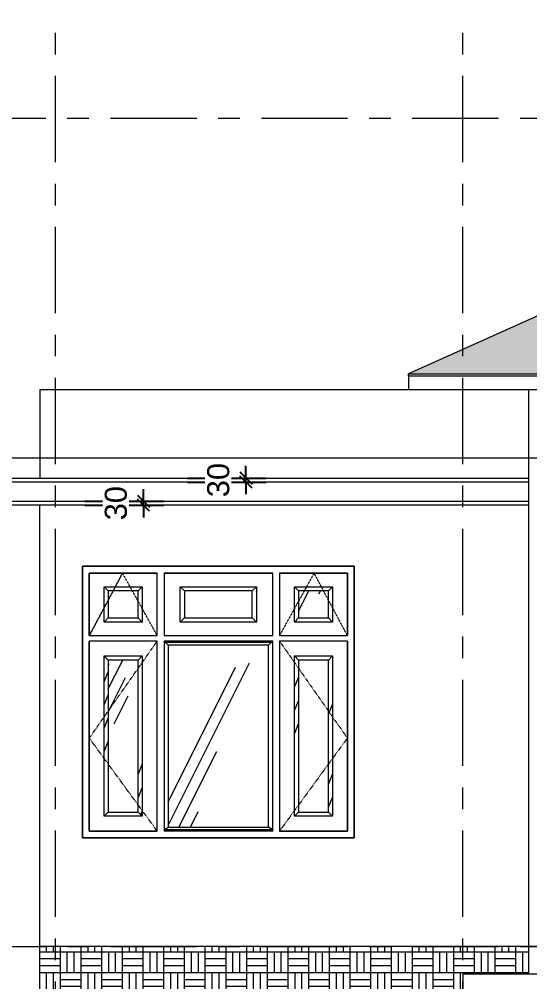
# Model space of a CAD drawing. Header units: millimetres. Extents: x 2164007 to 2324354, y -2513385 to -2308978.
# Drawn here: x 2215219 to 2218977, y -2425479 to -2418393 of the extents above; entities that cross this region are included whole.
import ezdxf

# ---------------------------------------------------------------- set-up
doc = ezdxf.new("R2010")
doc.units = ezdxf.units.MM
doc.linetypes.add('Dash 1_16_', pattern=[3.175, 1.5875, -1.5875])
doc.linetypes.add('Grid Line', pattern=[22.224999999999994, 12.7, -3.174999999999999, 3.174999999999999, -3.174999999999999])
for name, color, linetype, lineweight in [('A-ANNO-DIMS', 211, 'Continuous', 9), ('A-FLOR', 8, 'Continuous', 13), ('A-GLAZ', 8, 'Continuous', 13), ('A-ROOF', 8, 'Continuous', 13), ('A-ROOF-PATT', 8, 'Continuous', 13), ('A-WALL', 113, 'Continuous', 20), ('A-WALL-PATT', 8, 'Continuous', 50), ('S-GRID', 8, 'Continuous', 9)]:
    doc.layers.add(name, color=color, linetype=linetype, lineweight=lineweight)
doc.styles.add('Arial_1', font='arial.ttf', dxfattribs={"height": 162.2829341317365})
doc.dimstyles.new('Dim_dai_ca_vu', dxfattribs={"dimscale": 304.8, "dimtxt": 165, "dimasz": 0.29296875, "dimexe": 0.4921259842519685, "dimexo": 0.0625, "dimgap": 0.3937007874015748, "dimtad": 1, "dimdec": 0, "dimzin": 0, "dimdsep": 46, "dimtxsty": 'Arial_1', "dimblk1": 'OBLIQUE', "dimblk2": 'OBLIQUE', "dimsah": 1, "dimcen": 0.09, "dimdle": 0.4921259842519685, "dimadec": 0, "dimazin": 0, "dimtfac": 1, "dimtdec": 4, "dimtix": 1, "dimtmove": 0, "dimatfit": 3, "dimfxl": 0.9842519685039368, "dimfxlon": 1, "dimtvp": 1, "dimtfill": 1, "dimtolj": 1, "dimtzin": 0, "dimarcsym": 2})
pattern_1 = [(63.435, (228.6, 114.3), (-920.0997168973379, 2760.290932305043), [1143, -685.8, 1143, -685.8, -1454.051]), (63.435, (228.6, 114.3), (-920.0997168973379, 2760.290932305043), [-3657.6, 457.2, -996.8510000000001]), (63.435, (171.45, 171.45), (-920.0997168973379, 2760.290932305043), [914.4, -1143, 685.8, -685.8, -1682.651]), (63.435, (171.45, 171.45), (-920.0997168973379, 2760.290932305043), [-3429, 800.1, -882.551]), (63.435, (171.45, 342.9), (-920.0997168973379, 2760.290932305043), [685.8, -1371.6, 457.2, -685.8, -1911.251]), (63.435, (171.45, 342.9), (-920.0997168973379, 2760.290932305043), [-3200.4, 1028.7, -882.551]), (63.435, (342.9, 171.45), (-920.0997168973379, 2760.290932305043), [685.8, -1371.6, 571.5, -2482.751]), (63.435, (514.35, 342.9), (-920.0997168973379, 2760.290932305043), [342.9, -1714.5, 228.6, -2825.651]), (63.435, (228.6, 628.65), (-920.0997168973379, 2760.290932305043), [228.6, -1714.5, 228.6, -914.4, -2025.551]), (63.435, (228.6, 628.65), (-920.0997168973379, 2760.290932305043), [-3086.1, 571.5, -1454.051]), (63.435, (1257.3, 457.2), (-920.0997168973379, 2760.290932305043), [1143, -1714.5, 1371.6, -905.4110000000001]), (63.435, (1257.3, 285.75), (-920.0997168973379, 2760.290932305043), [1600.2, -1143, 1714.5, -676.811]), (63.435, (1371.6, 342.9), (-920.0997168973379, 2760.290932305043), [1828.8, -914.4, 1371.6, -996.8510000000001]), (63.435, (1543.05, 514.35), (-920.0997168973379, 2760.290932305043), [1143, -1600.2, 914.4, -1454.051]), (63.435, (1371.6, 857.25), (-920.0997168973379, 2760.290932305043), [571.5, -2286, 685.8, -1568.351]), (63.435, (1714.5, 685.8), (-920.0997168973379, 2760.290932305043), [457.2, -2286, 457.2, -1911.251])]
pattern_2 = [(67.411, (17517.538, 114.3), (-765.545300334225, 2760.297851282209), [1107.272, -664.363, 1107.272, -2072.964]), (67.411, (17517.538, 114.3), (-765.545300334225, 2760.297851282209), [-2878.908, -664.363, 442.909, -965.692]), (67.411, (17469.986, 171.45), (-765.545300334225, 2760.297851282209), [885.818, -1107.272, 664.363, -2294.419]), (67.411, (17469.986, 171.45), (-765.545300334225, 2760.297851282209), [-2657.454, -664.363, 775.091, -854.965]), (67.411, (17469.986, 342.9), (-765.545300334225, 2760.297851282209), [664.363, -1328.727, 442.909, -2515.873]), (67.411, (17469.986, 342.9), (-765.545300334225, 2760.297851282209), [-2435.999, -664.363, 996.545, -854.965]), (67.411, (17612.641, 171.45), (-765.545300334225, 2760.297851282209), [664.363, -1328.727, 553.636, -2405.146]), (67.411, (17755.296, 342.9), (-765.545300334225, 2760.297851282209), [332.182, -1660.909, 221.454, -2737.328]), (67.411, (17517.538, 628.65), (-765.545300334225, 2760.297851282209), [221.454, -1660.909, 221.454, -2848.055]), (67.411, (17517.538, 628.65), (-765.545300334225, 2760.297851282209), [-2103.818, -885.818, 553.636, -1408.601]), (67.411, (18373.468, 457.2), (-765.545300334225, 2760.297851282209), [1107.272, -1660.909, 1328.727, -877.11]), (67.411, (18373.468, 285.75), (-765.545300334225, 2760.297851282209), [1550.181, -1107.272, 1660.909, -655.6560000000001]), (67.411, (18468.572, 342.9), (-765.545300334225, 2760.297851282209), [1771.636, -885.818, 1328.727, -965.692]), (67.411, (18611.227, 514.35), (-765.545300334225, 2760.297851282209), [1107.272, -1550.181, 885.818, -1408.601]), (67.411, (18468.572, 857.25), (-765.545300334225, 2760.297851282209), [553.636, -2214.545, 664.363, -1519.328]), (67.411, (18753.882, 685.8), (-765.545300334225, 2760.297851282209), [442.909, -2214.545, 442.909, -1851.51])]
pattern_3 = [(58.997, (228.6, -17576.548), (-920.0859164882585, 2296.706267481752), [992.4019999999998, -595.4409999999999, 992.4019999999998, -1857.911]), (58.997, (228.6, -17576.548), (-920.0859164882585, 2296.706267481752), [-2580.244999999999, -595.4409999999999, 396.961, -865.5089999999998]), (58.997, (171.45, -17528.996), (-920.0859164882585, 2296.706267481752), [793.9219999999999, -992.4019999999998, 595.4409999999999, -2056.392]), (58.997, (171.45, -17528.996), (-920.0859164882585, 2296.706267481752), [-2381.764999999999, -595.4409999999999, 694.6809999999999, -766.2689999999998]), (58.997, (171.45, -17386.341), (-920.0859164882585, 2296.706267481752), [595.4409999999999, -1190.882, 396.961, -2254.872]), (58.997, (171.45, -17386.341), (-920.0859164882585, 2296.706267481752), [-2183.284, -595.4409999999999, 893.1619999999998, -766.2689999999998]), (58.997, (342.9, -17528.996), (-920.0859164882585, 2296.706267481752), [595.4409999999999, -1190.882, 496.2009999999999, -2155.632]), (58.997, (514.35, -17386.341), (-920.0859164882585, 2296.706267481752), [297.7209999999999, -1488.603, 198.48, -2453.352]), (58.997, (228.6, -17148.583), (-920.0859164882585, 2296.706267481752), [198.48, -1488.603, 198.48, -2552.592999999999]), (58.997, (228.6, -17148.583), (-920.0859164882585, 2296.706267481752), [-1885.564, -793.9219999999999, 496.2009999999999, -1262.47]), (58.997, (1257.3, -17291.238), (-920.0859164882585, 2296.706267481752), [992.4019999999998, -1488.603, 1190.882, -786.1169999999998]), (58.997, (1257.3, -17433.893), (-920.0859164882585, 2296.706267481752), [1389.363, -992.4019999999998, 1488.603, -587.6369999999998]), (58.997, (1371.6, -17386.341), (-920.0859164882585, 2296.706267481752), [1587.843, -793.9219999999999, 1190.882, -865.5089999999998]), (58.997, (1543.05, -17243.686), (-920.0859164882585, 2296.706267481752), [992.4019999999998, -1389.363, 793.9219999999999, -1262.47]), (58.997, (1371.6, -16958.376), (-920.0859164882585, 2296.706267481752), [496.2009999999999, -1984.804, 595.4409999999999, -1361.71]), (58.997, (1714.5, -17101.031), (-920.0859164882585, 2296.706267481752), [396.961, -1984.804, 396.961, -1659.431])]

# ---------------------------------------------------------------- blocks, each defined once
blk = doc.blocks.new('SO2000X2000X700 - S3-1099097-East')
at = {"layer": 'A-GLAZ', "lineweight": 9}
h = blk.add_hatch(dxfattribs=at)
h.set_pattern_fill('FP_45', color=256, style=0, pattern_type=2)
h.set_pattern_definition(pattern_3)
h.paths.add_polyline_path([(-3522.038833191762, 2620.000000000001), (-3519.038833191763, 2620.000000000001), (-3489.038833191763, 2650.000000000002), (-3769.038833191763, 2650.000000000002), (-3739.038833191762, 2620.000000000001), (-3736.038833191763, 2620.000000000001)], flags=0)
h = blk.add_hatch(dxfattribs=at)
h.set_pattern_fill('FP_44', color=256, style=0, pattern_type=2)
h.set_pattern_definition(pattern_2)
h.paths.add_polyline_path([(-3769.038833191763, 2390.000000000001), (-3739.038833191762, 2420.000000000001), (-3739.038833191762, 2620.000000000001), (-3769.038833191763, 2650.000000000002), (-3769.038833191763, 2395.454545454548)], flags=0)
h = blk.add_hatch(dxfattribs=at)
h.set_pattern_fill('FP_45', color=256, style=0, pattern_type=2)
h.set_pattern_definition(pattern_3)
h.paths.add_polyline_path([(-2685.038833191764, 2620.000000000001), (-2679.038833191762, 2620.000000000001), (-2649.03883319176, 2650.000000000002), (-3209.038833191762, 2650.000000000002), (-3179.038833191762, 2620.000000000001), (-2925.038833191771, 2620.000000000001)], flags=0)
h = blk.add_hatch(dxfattribs=at)
h.set_pattern_fill('FP_1', color=256, style=0, pattern_type=2)
h.set_pattern_definition(pattern_1)
h.paths.add_polyline_path([(-2339.038833191766, 2420.000000000001), (-2119.038833191766, 2420.000000000001), (-2119.038833191766, 2620.000000000001), (-2339.038833191766, 2620.000000000001)], flags=0)
h = blk.add_hatch(dxfattribs=at)
h.set_pattern_fill('FP_46', color=256, style=0, pattern_type=2)
h.set_pattern_definition([(58.997, (228.6, 19317.524), (-920.0859164882585, 2296.706267481752), [992.4019999999998, -595.4409999999999, 992.4019999999998, -1857.911]), (58.997, (228.6, 19317.524), (-920.0859164882585, 2296.706267481752), [-2580.244999999999, -595.4409999999999, 396.961, -865.5089999999998]), (58.997, (171.45, 19365.075), (-920.0859164882585, 2296.706267481752), [793.9219999999999, -992.4019999999998, 595.4409999999999, -2056.392]), (58.997, (171.45, 19365.075), (-920.0859164882585, 2296.706267481752), [-2381.764999999999, -595.4409999999999, 694.6809999999999, -766.2689999999998]), (58.997, (171.45, 19507.73), (-920.0859164882585, 2296.706267481752), [595.4409999999999, -1190.882, 396.961, -2254.872]), (58.997, (171.45, 19507.73), (-920.0859164882585, 2296.706267481752), [-2183.284, -595.4409999999999, 893.1619999999998, -766.2689999999998]), (58.997, (342.9, 19365.075), (-920.0859164882585, 2296.706267481752), [595.4409999999999, -1190.882, 496.2009999999999, -2155.632]), (58.997, (514.35, 19507.73), (-920.0859164882585, 2296.706267481752), [297.7209999999999, -1488.603, 198.48, -2453.352]), (58.997, (228.6, 19745.489), (-920.0859164882585, 2296.706267481752), [198.48, -1488.603, 198.48, -2552.592999999999]), (58.997, (228.6, 19745.489), (-920.0859164882585, 2296.706267481752), [-1885.564, -793.9219999999999, 496.2009999999999, -1262.47]), (58.997, (1257.3, 19602.834), (-920.0859164882585, 2296.706267481752), [992.4019999999998, -1488.603, 1190.882, -786.1169999999998]), (58.997, (1257.3, 19460.179), (-920.0859164882585, 2296.706267481752), [1389.363, -992.4019999999998, 1488.603, -587.6369999999998]), (58.997, (1371.6, 19507.73), (-920.0859164882585, 2296.706267481752), [1587.843, -793.9219999999999, 1190.882, -865.5089999999998]), (58.997, (1543.05, 19650.385), (-920.0859164882585, 2296.706267481752), [992.4019999999998, -1389.363, 793.9219999999999, -1262.47]), (58.997, (1371.6, 19935.695), (-920.0859164882585, 2296.706267481752), [496.2009999999999, -1984.804, 595.4409999999999, -1361.71]), (58.997, (1714.5, 19793.04), (-920.0859164882585, 2296.706267481752), [396.961, -1984.804, 396.961, -1659.431])])
h.paths.add_polyline_path([(-3135.186692245751, 2390.000000000001), (-2649.03883319176, 2390.000000000001), (-2679.038833191762, 2420.000000000001), (-3179.038833191762, 2420.000000000001), (-3209.038833191762, 2390.000000000001)], flags=0)
h = blk.add_hatch(dxfattribs=at)
h.set_pattern_fill('FP_1', color=256, style=0, pattern_type=2)
h.set_pattern_definition(pattern_1)
h.paths.add_polyline_path([(-3135.186692245751, 880.0000000000002), (-2559.038833191759, 880.0000000000002), (-2559.038833191759, 2220.000000000002), (-3299.038833191762, 2220.000000000002), (-3299.038833191762, 880.0000000000002)], flags=0)
h = blk.add_hatch(dxfattribs=at)
h.set_pattern_fill('FP_47', color=256, style=0, pattern_type=2)
h.set_pattern_definition([(67.411, (-19074.995, 114.3), (-765.545300334225, 2760.297851282209), [1107.272, -664.363, 1107.272, -2072.964]), (67.411, (-19074.995, 114.3), (-765.545300334225, 2760.297851282209), [-2878.908, -664.363, 442.909, -965.692]), (67.411, (-19122.546, 171.45), (-765.545300334225, 2760.297851282209), [885.818, -1107.272, 664.363, -2294.419]), (67.411, (-19122.546, 171.45), (-765.545300334225, 2760.297851282209), [-2657.454, -664.363, 775.091, -854.965]), (67.411, (-19122.546, 342.9), (-765.545300334225, 2760.297851282209), [664.363, -1328.727, 442.909, -2515.873]), (67.411, (-19122.546, 342.9), (-765.545300334225, 2760.297851282209), [-2435.999, -664.363, 996.545, -854.965]), (67.411, (-18979.891, 171.45), (-765.545300334225, 2760.297851282209), [664.363, -1328.727, 553.636, -2405.146]), (67.411, (-18837.236, 342.9), (-765.545300334225, 2760.297851282209), [332.182, -1660.909, 221.454, -2737.328]), (67.411, (-19074.995, 628.65), (-765.545300334225, 2760.297851282209), [221.454, -1660.909, 221.454, -2848.055]), (67.411, (-19074.995, 628.65), (-765.545300334225, 2760.297851282209), [-2103.818, -885.818, 553.636, -1408.601]), (67.411, (-18219.065, 457.2), (-765.545300334225, 2760.297851282209), [1107.272, -1660.909, 1328.727, -877.11]), (67.411, (-18219.065, 285.75), (-765.545300334225, 2760.297851282209), [1550.181, -1107.272, 1660.909, -655.6560000000001]), (67.411, (-18123.961, 342.9), (-765.545300334225, 2760.297851282209), [1771.636, -885.818, 1328.727, -965.692]), (67.411, (-17981.306, 514.35), (-765.545300334225, 2760.297851282209), [1107.272, -1550.181, 885.818, -1408.601]), (67.411, (-18123.961, 857.25), (-765.545300334225, 2760.297851282209), [553.636, -2214.545, 664.363, -1519.328]), (67.411, (-17838.651, 685.8), (-765.545300334225, 2760.297851282209), [442.909, -2214.545, 442.909, -1851.51])])
h.paths.add_polyline_path([(-2529.038833191758, 859.9999999999994), (-2529.038833191758, 2240.000000000002), (-2539.03883319176, 2240.000000000002), (-2559.038833191759, 2220.000000000002), (-2559.038833191759, 880.0000000000002), (-2557.238833193227, 878.8000000009795)], flags=0)
h = blk.add_hatch(dxfattribs=at)
h.set_pattern_fill('FP_44', color=256, style=0, pattern_type=2)
h.set_pattern_definition(pattern_2)
h.paths.add_polyline_path([(-3769.038833191763, 960.0000000000005), (-3739.038833191764, 989.9999999999991), (-3739.038833191764, 2110.000000000002), (-3769.038833191764, 2140.000000000002), (-3769.038833191763, 1240)], flags=0)
h = blk.add_hatch(dxfattribs=at)
h.set_pattern_fill('FP_42', color=256, style=0, pattern_type=2)
h.set_pattern_definition([(67.411, (-19370.379, 114.3), (-765.545300334225, 2760.297851282209), [1107.272, -664.363, 1107.272, -2072.964]), (67.411, (-19370.379, 114.3), (-765.545300334225, 2760.297851282209), [-2878.908, -664.363, 442.909, -965.692]), (67.411, (-19417.931, 171.45), (-765.545300334225, 2760.297851282209), [885.818, -1107.272, 664.363, -2294.419]), (67.411, (-19417.931, 171.45), (-765.545300334225, 2760.297851282209), [-2657.454, -664.363, 775.091, -854.965]), (67.411, (-19417.931, 342.9), (-765.545300334225, 2760.297851282209), [664.363, -1328.727, 442.909, -2515.873]), (67.411, (-19417.931, 342.9), (-765.545300334225, 2760.297851282209), [-2435.999, -664.363, 996.545, -854.965]), (67.411, (-19275.276, 171.45), (-765.545300334225, 2760.297851282209), [664.363, -1328.727, 553.636, -2405.146]), (67.411, (-19132.621, 342.9), (-765.545300334225, 2760.297851282209), [332.182, -1660.909, 221.454, -2737.328]), (67.411, (-19370.379, 628.65), (-765.545300334225, 2760.297851282209), [221.454, -1660.909, 221.454, -2848.055]), (67.411, (-19370.379, 628.65), (-765.545300334225, 2760.297851282209), [-2103.818, -885.818, 553.636, -1408.601]), (67.411, (-18514.449, 457.2), (-765.545300334225, 2760.297851282209), [1107.272, -1660.909, 1328.727, -877.11]), (67.411, (-18514.449, 285.75), (-765.545300334225, 2760.297851282209), [1550.181, -1107.272, 1660.909, -655.6560000000001]), (67.411, (-18419.346, 342.9), (-765.545300334225, 2760.297851282209), [1771.636, -885.818, 1328.727, -965.692]), (67.411, (-18276.691, 514.35), (-765.545300334225, 2760.297851282209), [1107.272, -1550.181, 885.818, -1408.601]), (67.411, (-18419.346, 857.25), (-765.545300334225, 2760.297851282209), [553.636, -2214.545, 664.363, -1519.328]), (67.411, (-18134.036, 685.8), (-765.545300334225, 2760.297851282209), [442.909, -2214.545, 442.909, -1851.51])])
h.paths.add_polyline_path([(-3489.038833191763, 960.0000000000005), (-3489.038833191763, 2140.000000000002), (-3519.038833191762, 2110.000000000002), (-3519.038833191762, 989.9999999999991)], flags=0)
h = blk.add_hatch(dxfattribs=at)
h.set_pattern_fill('FP_48', color=256, style=0, pattern_type=2)
h.set_pattern_definition([(67.411, (17948.307, 114.3), (-765.545300334225, 2760.297851282209), [1107.272, -664.363, 1107.272, -2072.964]), (67.411, (17948.307, 114.3), (-765.545300334225, 2760.297851282209), [-2878.908, -664.363, 442.909, -965.692]), (67.411, (17900.756, 171.45), (-765.545300334225, 2760.297851282209), [885.818, -1107.272, 664.363, -2294.419]), (67.411, (17900.756, 171.45), (-765.545300334225, 2760.297851282209), [-2657.454, -664.363, 775.091, -854.965]), (67.411, (17900.756, 342.9), (-765.545300334225, 2760.297851282209), [664.363, -1328.727, 442.909, -2515.873]), (67.411, (17900.756, 342.9), (-765.545300334225, 2760.297851282209), [-2435.999, -664.363, 996.545, -854.965]), (67.411, (18043.411, 171.45), (-765.545300334225, 2760.297851282209), [664.363, -1328.727, 553.636, -2405.146]), (67.411, (18186.066, 342.9), (-765.545300334225, 2760.297851282209), [332.182, -1660.909, 221.454, -2737.328]), (67.411, (17948.307, 628.65), (-765.545300334225, 2760.297851282209), [221.454, -1660.909, 221.454, -2848.055]), (67.411, (17948.307, 628.65), (-765.545300334225, 2760.297851282209), [-2103.818, -885.818, 553.636, -1408.601]), (67.411, (18804.237, 457.2), (-765.545300334225, 2760.297851282209), [1107.272, -1660.909, 1328.727, -877.11]), (67.411, (18804.237, 285.75), (-765.545300334225, 2760.297851282209), [1550.181, -1107.272, 1660.909, -655.6560000000001]), (67.411, (18899.341, 342.9), (-765.545300334225, 2760.297851282209), [1771.636, -885.818, 1328.727, -965.692]), (67.411, (19041.996, 514.35), (-765.545300334225, 2760.297851282209), [1107.272, -1550.181, 885.818, -1408.601]), (67.411, (18899.341, 857.25), (-765.545300334225, 2760.297851282209), [553.636, -2214.545, 664.363, -1519.328]), (67.411, (19184.651, 685.8), (-765.545300334225, 2760.297851282209), [442.909, -2214.545, 442.909, -1851.51])])
h.paths.add_polyline_path([(-2369.038833191759, 960.0000000000005), (-2339.038833191766, 989.9999999999991), (-2339.038833191766, 2110.000000000002), (-2369.038833191759, 2140.000000000002), (-2369.038833191759, 1240.000000000002)], flags=0)
h = blk.add_hatch(dxfattribs=at)
h.set_pattern_fill('FP_49', color=256, style=0, pattern_type=2)
h.set_pattern_definition([(67.411, (-18939.61, 114.3), (-765.545300334225, 2760.297851282209), [1107.272, -664.363, 1107.272, -2072.964]), (67.411, (-18939.61, 114.3), (-765.545300334225, 2760.297851282209), [-2878.908, -664.363, 442.909, -965.692]), (67.411, (-18987.162, 171.45), (-765.545300334225, 2760.297851282209), [885.818, -1107.272, 664.363, -2294.419]), (67.411, (-18987.162, 171.45), (-765.545300334225, 2760.297851282209), [-2657.454, -664.363, 775.091, -854.965]), (67.411, (-18987.162, 342.9), (-765.545300334225, 2760.297851282209), [664.363, -1328.727, 442.909, -2515.873]), (67.411, (-18987.162, 342.9), (-765.545300334225, 2760.297851282209), [-2435.999, -664.363, 996.545, -854.965]), (67.411, (-18844.507, 171.45), (-765.545300334225, 2760.297851282209), [664.363, -1328.727, 553.636, -2405.146]), (67.411, (-18701.852, 342.9), (-765.545300334225, 2760.297851282209), [332.182, -1660.909, 221.454, -2737.328]), (67.411, (-18939.61, 628.65), (-765.545300334225, 2760.297851282209), [221.454, -1660.909, 221.454, -2848.055]), (67.411, (-18939.61, 628.65), (-765.545300334225, 2760.297851282209), [-2103.818, -885.818, 553.636, -1408.601]), (67.411, (-18083.68, 457.2), (-765.545300334225, 2760.297851282209), [1107.272, -1660.909, 1328.727, -877.11]), (67.411, (-18083.68, 285.75), (-765.545300334225, 2760.297851282209), [1550.181, -1107.272, 1660.909, -655.6560000000001]), (67.411, (-17988.577, 342.9), (-765.545300334225, 2760.297851282209), [1771.636, -885.818, 1328.727, -965.692]), (67.411, (-17845.922, 514.35), (-765.545300334225, 2760.297851282209), [1107.272, -1550.181, 885.818, -1408.601]), (67.411, (-17988.577, 857.25), (-765.545300334225, 2760.297851282209), [553.636, -2214.545, 664.363, -1519.328]), (67.411, (-17703.267, 685.8), (-765.545300334225, 2760.297851282209), [442.909, -2214.545, 442.909, -1851.51])])
h.paths.add_polyline_path([(-2089.038833191761, 960.0000000000005), (-2089.038833191761, 2140.000000000002), (-2119.038833191763, 2110.000000000002), (-2119.038833191763, 989.9999999999991)], flags=0)
h = blk.add_hatch(dxfattribs=at)
h.set_pattern_fill('FP_1', color=256, style=0, pattern_type=2)
h.set_pattern_definition(pattern_1)
h.paths.add_polyline_path([(-3519.038833191762, 989.9999999999991), (-3519.038833191762, 2110.000000000002), (-3739.038833191764, 2110.000000000002), (-3739.038833191764, 989.9999999999991)], flags=0)
h = blk.add_hatch(dxfattribs=at)
h.set_pattern_fill('FP_1', color=256, style=0, pattern_type=2)
h.set_pattern_definition(pattern_1)
h.paths.add_polyline_path([(-2339.038833191766, 989.9999999999991), (-2119.038833191763, 989.9999999999991), (-2119.038833191763, 2110.000000000002), (-2339.038833191766, 2110.000000000002), (-2339.038833191766, 1283.987759972752)], flags=0)
h = blk.add_hatch(dxfattribs=at)
h.set_pattern_fill('FP_43', color=256, style=0, pattern_type=2)
h.set_pattern_definition([(58.997, (228.6, 18877.524), (-920.0859164882585, 2296.706267481752), [992.4019999999998, -595.4409999999999, 992.4019999999998, -1857.911]), (58.997, (228.6, 18877.524), (-920.0859164882585, 2296.706267481752), [-2580.244999999999, -595.4409999999999, 396.961, -865.5089999999998]), (58.997, (171.45, 18925.075), (-920.0859164882585, 2296.706267481752), [793.9219999999999, -992.4019999999998, 595.4409999999999, -2056.392]), (58.997, (171.45, 18925.075), (-920.0859164882585, 2296.706267481752), [-2381.764999999999, -595.4409999999999, 694.6809999999999, -766.2689999999998]), (58.997, (171.45, 19067.73), (-920.0859164882585, 2296.706267481752), [595.4409999999999, -1190.882, 396.961, -2254.872]), (58.997, (171.45, 19067.73), (-920.0859164882585, 2296.706267481752), [-2183.284, -595.4409999999999, 893.1619999999998, -766.2689999999998]), (58.997, (342.9, 18925.075), (-920.0859164882585, 2296.706267481752), [595.4409999999999, -1190.882, 496.2009999999999, -2155.632]), (58.997, (514.35, 19067.73), (-920.0859164882585, 2296.706267481752), [297.7209999999999, -1488.603, 198.48, -2453.352]), (58.997, (228.6, 19305.489), (-920.0859164882585, 2296.706267481752), [198.48, -1488.603, 198.48, -2552.592999999999]), (58.997, (228.6, 19305.489), (-920.0859164882585, 2296.706267481752), [-1885.564, -793.9219999999999, 496.2009999999999, -1262.47]), (58.997, (1257.3, 19162.834), (-920.0859164882585, 2296.706267481752), [992.4019999999998, -1488.603, 1190.882, -786.1169999999998]), (58.997, (1257.3, 19020.179), (-920.0859164882585, 2296.706267481752), [1389.363, -992.4019999999998, 1488.603, -587.6369999999998]), (58.997, (1371.6, 19067.73), (-920.0859164882585, 2296.706267481752), [1587.843, -793.9219999999999, 1190.882, -865.5089999999998]), (58.997, (1543.05, 19210.385), (-920.0859164882585, 2296.706267481752), [992.4019999999998, -1389.363, 793.9219999999999, -1262.47]), (58.997, (1371.6, 19495.695), (-920.0859164882585, 2296.706267481752), [496.2009999999999, -1984.804, 595.4409999999999, -1361.71]), (58.997, (1714.5, 19353.04), (-920.0859164882585, 2296.706267481752), [396.961, -1984.804, 396.961, -1659.431])])
h.paths.add_polyline_path([(-3489.038833191763, 960.0000000000005), (-3519.038833191762, 989.9999999999991), (-3739.038833191764, 989.9999999999991), (-3769.038833191763, 960.0000000000005)], flags=0)
at = {"layer": 'A-GLAZ'}
for p, q in [((-3929.03883319176, 2800), (-3929.03883319176, 800)), ((-1929.03883319176, 2800), (-3929.03883319176, 2800)), ((-1929.03883319176, 800), (-1929.03883319176, 2800)), ((-3379.038833191759, 2750), (-3879.03883319176, 2750)), ((-3879.03883319176, 2750), (-3879.03883319176, 2290.000000000001)), ((-3879.03883319176, 2290.000000000001), (-3879.03883319176, 2750)), ((-3879.03883319176, 2750), (-3379.03883319176, 2750)), ((-3379.038833191759, 2290.000000000001), (-3379.038833191759, 2750)), ((-3379.03883319176, 2290), (-3379.03883319176, 2750)), ((-3329.03883319176, 2750), (-3329.03883319176, 2290)), ((-3329.03883319176, 2750), (-2529.038833191757, 2750)), ((-3329.03883319176, 2750), (-3329.03883319176, 2290.000000000001)), ((-2529.038833191754, 2750), (-3329.03883319176, 2750)), ((-2529.038833191757, 2290), (-2529.038833191757, 2750)), ((-2529.038833191754, 2290.000000000001), (-2529.038833191754, 2750)), ((-2479.038833191771, 2750), (-2479.038833191768, 2289.999999999997)), ((-1979.03883319177, 2750.000000000003), (-2479.038833191771, 2750)), ((-2479.038833191758, 2750), (-2479.038833191758, 2290)), ((-2479.038833191757, 2750), (-1979.03883319176, 2750)), ((-1979.038833191767, 2290), (-1979.03883319177, 2750.000000000003)), ((-1979.03883319176, 2750), (-1979.03883319176, 2290.000000000001)), ((-3769.03883319176, 2650), (-3739.03883319176, 2620)), ((-3769.03883319176, 2390), (-3769.03883319176, 2650)), ((-3769.03883319176, 2650), (-3489.03883319176, 2650)), ((-3519.038833191761, 2620), (-3489.03883319176, 2650)), ((-3489.03883319176, 2650), (-3489.03883319176, 2390)), ((-3209.038833191759, 2650), (-3179.03883319176, 2620)), ((-3209.038833191759, 2390), (-3209.038833191759, 2650)), ((-3209.038833191759, 2650), (-2649.038833191757, 2650)), ((-2679.038833191758, 2620), (-2649.038833191757, 2650)), ((-2649.038833191757, 2650), (-2649.038833191757, 2390)), ((-2369.038833191769, 2649.999999999999), (-2089.03883319177, 2650.000000000001)), ((-2369.038833191768, 2389.999999999998), (-2369.038833191769, 2649.999999999999)), ((-2369.038833191757, 2650), (-2339.038833191763, 2620)), ((-2119.038833191765, 2620), (-2089.038833191759, 2650)), ((-2089.03883319177, 2650.000000000001), (-2089.038833191768, 2390)), ((-3519.038833191761, 2620), (-3739.03883319176, 2620)), ((-3739.03883319176, 2620), (-3739.03883319176, 2420)), ((-3519.038833191761, 2420), (-3519.038833191761, 2620)), ((-2679.038833191758, 2620), (-3179.03883319176, 2620)), ((-3179.03883319176, 2620), (-3179.03883319176, 2420)), ((-2679.038833191758, 2420), (-2679.038833191758, 2620)), ((-2119.038833191765, 2620), (-2339.038833191763, 2620)), ((-2339.038833191763, 2620), (-2339.038833191763, 2420)), ((-2119.038833191765, 2420), (-2119.038833191765, 2620)), ((-3769.03883319176, 2390), (-3739.03883319176, 2420)), ((-3739.03883319176, 2420), (-3519.038833191761, 2420)), ((-3489.03883319176, 2390), (-3519.038833191761, 2420)), ((-3209.038833191759, 2390), (-3179.03883319176, 2420)), ((-3179.03883319176, 2420), (-2679.038833191758, 2420)), ((-2649.038833191757, 2390), (-2679.038833191758, 2420)), ((-2369.038833191757, 2390), (-2339.038833191763, 2420)), ((-2339.038833191763, 2420), (-2119.038833191765, 2420)), ((-2089.038833191759, 2390), (-2119.038833191765, 2420)), ((-3489.03883319176, 2390), (-3769.03883319176, 2390)), ((-2649.038833191757, 2390), (-3209.038833191759, 2390)), ((-2089.038833191768, 2390), (-2369.038833191768, 2389.999999999998)), ((-3879.03883319176, 2290.000000000001), (-3379.038833191759, 2290.000000000001)), ((-3879.03883319176, 2290), (-3379.03883319176, 2290)), ((-3329.03883319176, 2290), (-2529.038833191757, 2290)), ((-3329.03883319176, 2290.000000000001), (-2529.038833191754, 2290.000000000001)), ((-2479.038833191768, 2289.999999999997), (-1979.038833191767, 2290)), ((-2479.038833191757, 2290), (-1979.03883319176, 2290)), ((-3379.038833191759, 2250.000000000001), (-3879.03883319176, 2250.000000000001)), ((-3879.03883319176, 2250.000000000001), (-3879.03883319176, 850)), ((-3379.03883319176, 2250.000000000001), (-3879.03883319176, 2250.000000000001)), ((-3879.03883319176, 850), (-3879.03883319176, 2250.000000000001)), ((-3379.038833191759, 850), (-3379.038833191759, 2250.000000000001)), ((-3379.03883319176, 850), (-3379.03883319176, 2250.000000000001)), ((-3329.03883319176, 2250.000000000001), (-3329.03883319176, 850)), ((-2529.038833191757, 2250.000000000001), (-3329.03883319176, 2250.000000000001)), ((-2529.038833191757, 2240.000000000001), (-3329.03883319176, 2240.000000000001)), ((-3319.162289981882, 2240.123456790124), (-3299.038833191759, 2220.000000000001)), ((-2559.038833191757, 2220.000000000001), (-3299.038833191759, 2220.000000000001)), ((-3299.038833191759, 2220.000000000001), (-3299.038833191759, 880)), ((-2559.038833191757, 2220.000000000001), (-2539.038833191756, 2240.000000000001)), ((-2559.038833191757, 880), (-2559.038833191757, 2220.000000000001)), ((-2529.038833191757, 850), (-2529.038833191757, 2250.000000000001)), ((-2479.038833191758, 2250.000000000001), (-2479.038833191758, 850)), ((-1979.038833191761, 2250.000000000001), (-2479.038833191758, 2250.000000000001)), ((-2479.038833191758, 2250.000000000001), (-2479.038833191758, 850)), ((-1979.03883319176, 2250.000000000001), (-2479.038833191757, 2250.000000000001)), ((-1979.038833191761, 850), (-1979.038833191761, 2250.000000000001)), ((-1979.03883319176, 2250.000000000001), (-1979.03883319176, 850)), ((-3769.03883319176, 2140.000000000001), (-3739.038833191761, 2110.000000000001)), ((-3769.03883319176, 959.9999999999994), (-3769.03883319176, 2140.000000000001)), ((-3769.03883319176, 2140.000000000001), (-3489.03883319176, 2140.000000000001)), ((-3519.038833191759, 2110.000000000001), (-3489.03883319176, 2140.000000000001)), ((-3489.03883319176, 2140.000000000001), (-3489.03883319176, 959.9999999999994)), ((-2369.038833191757, 2140.000000000001), (-2339.038833191763, 2110.000000000001)), ((-2369.038833191758, 959.9999999999994), (-2369.038833191758, 2140.000000000001)), ((-2369.038833191758, 2140.000000000001), (-2089.03883319176, 2140.000000000001)), ((-2119.038833191762, 2110.000000000001), (-2089.03883319176, 2140.000000000001)), ((-2089.03883319176, 2140.000000000001), (-2089.03883319176, 959.9999999999994)), ((-3519.038833191759, 2110.000000000001), (-3739.038833191761, 2110.000000000001)), ((-3739.038833191761, 2110.000000000001), (-3739.038833191761, 989.9999999999993)), ((-3519.038833191759, 989.9999999999993), (-3519.038833191759, 2110.000000000001)), ((-2119.038833191762, 2110.000000000001), (-2339.038833191763, 2110.000000000001)), ((-2339.038833191763, 2110.000000000001), (-2339.038833191763, 989.9999999999993)), ((-2119.038833191762, 989.9999999999993), (-2119.038833191762, 2110.000000000001)), ((-3739.038833191761, 989.9999999999993), (-3769.03883319176, 959.9999999999994)), ((-3489.03883319176, 959.9999999999994), (-3769.03883319176, 959.9999999999994)), ((-3739.038833191761, 989.9999999999993), (-3519.038833191759, 989.9999999999993)), ((-3519.038833191759, 989.9999999999993), (-3489.03883319176, 959.9999999999994)), ((-2369.038833191757, 959.9999999999994), (-2339.038833191763, 989.9999999999993)), ((-2089.03883319176, 959.9999999999994), (-2369.038833191758, 959.9999999999994)), ((-2339.038833191763, 989.9999999999993), (-2119.038833191762, 989.9999999999993)), ((-2089.03883319176, 959.9999999999994), (-2119.038833191762, 989.9999999999993)), ((-3329.038833191759, 860), (-3299.038833191759, 880)), ((-2529.038833191757, 859.9999999999997), (-3329.03883319176, 859.9999999999997)), ((-3299.038833191759, 880), (-2559.038833191757, 880)), ((-2529.038833191756, 860.0000000000001), (-2559.038833191757, 880)), ((-3929.03883319176, 800), (-1929.03883319176, 800)), ((-3879.03883319176, 850), (-3379.038833191759, 850)), ((-3379.03883319176, 850), (-3879.03883319176, 850)), ((-2529.038833191757, 850), (-3329.03883319176, 850)), ((-2479.038833191758, 850), (-1979.038833191761, 850)), ((-1979.03883319176, 850), (-2479.038833191757, 850))]:
    blk.add_line(p, q, dxfattribs=at)
at = {"layer": 'A-GLAZ', "linetype": 'Dash 1_16_', "lineweight": 9}
for p, q in [((-3879.03883319176, 2290.000000000002), (-3634.03883319176, 2750.000000000002)), ((-3634.03883319176, 2750.000000000002), (-3879.03883319176, 2290.000000000002)), ((-3379.038833191759, 2290.000000000001), (-3634.03883319176, 2750.000000000002)), ((-2224.038833191762, 2750.000000000001), (-2479.038833191758, 2290.000000000001)), ((-1979.03883319176, 2290.000000000001), (-2224.038833191762, 2750.000000000001)), ((-2479.038833191757, 2290.000000000001), (-1979.03883319176, 2290.000000000001)), ((-3879.03883319176, 1535.000000000001), (-3379.038833191759, 2250.000000000001)), ((-2479.038833191757, 2250.000000000001), (-1979.03883319176, 1535.000000000001)), ((-3379.038833191758, 849.9999999999999), (-3879.03883319176, 1535.000000000001)), ((-1979.03883319176, 1535.000000000001), (-2479.038833191758, 849.9999999999997))]:
    blk.add_line(p, q, dxfattribs=at)
blk = doc.blocks.new('Floors 6 - Floors 3-1090177-East')
at = {"layer": 'A-FLOR'}
for p, q in [((-4859.038833191154, 3450.00000000005), (-644.038833191715, 3450.000000000027)), ((-644.0388331917155, 3420), (-4859.038833191153, 3420)), ((-4859.038833191151, 3279.99999999962), (-644.0388331917155, 3279.999999999792)), ((-644.0388331917144, 3250.000000000001), (-4859.038833191149, 3250.000000000001))]:
    blk.add_line(p, q, dxfattribs=at)
blk = doc.blocks.new('_Oblique')
at = {"color": 0, "linetype": 'ByBlock', "lineweight": -2}
blk.add_line((-0.5, -0.5), (0.5, 0.5), dxfattribs=at)
blk = doc.blocks.new('*D266')
at = {"layer": 'A-ANNO-DIMS', "color": 0, "lineweight": -2}
for p, q in [((2216133.592028811, -2421940.661434174), (2216133.592028811, -2421851.364559174)), ((2215702.64202881, -2421940.661434174), (2216283.592028811, -2421940.661434174)), ((2216133.592028811, -2421970.661434174), (2216133.592028811, -2421940.661434174)), ((2215702.64202881, -2421970.661434174), (2216283.592028811, -2421970.661434174)), ((2216133.592028811, -2421970.661434174), (2216133.592028811, -2422059.958309174))]:
    blk.add_line(p, q, dxfattribs=at)
at = {"layer": 'Defpoints', "color": 0}
for p in [(2215683.592028811, -2421940.661434174), (2216133.592028811, -2421940.661434174), (2215683.592028811, -2421970.661434174)]:
    blk.add_point(p, dxfattribs=at)
at = {"layer": 'A-ANNO-DIMS', "color": 0, "lineweight": -2, "xscale": 89.296875, "yscale": 89.296875, "zscale": 89.296875}
for p, rotation in [((2216133.592028811, -2421940.661434174), 270), ((2216133.592028811, -2421970.661434174), 90)]:
    blk.add_blockref('_Oblique', p, dxfattribs=dict(at, rotation=rotation))
at = {"layer": 'A-ANNO-DIMS', "color": 0, "insert": (2215930.679397389, -2421955.661434174), "char_height": 162.2829341317365, "attachment_point": 5, "rotation": 90, "style": 'Arial_1', "bg_fill": 3, "box_fill_scale": 1.1, "bg_fill_color": 256, "bg_fill_true_color": 13158600, "bg_fill_transparency": 12551920}
blk.add_mtext('\\A1;30', dxfattribs=at)
blk = doc.blocks.new('*D267')
at = {"layer": 'A-ANNO-DIMS', "color": 0, "lineweight": -2}
for p, q in [((2216887.668883924, -2421770.661434174), (2216887.668883924, -2421681.364559174)), ((2216456.718883924, -2421770.661434174), (2217037.668883924, -2421770.661434174)), ((2216456.718883924, -2421800.661434174), (2217037.668883924, -2421800.661434174)), ((2216887.668883924, -2421800.661434174), (2216887.668883924, -2421770.661434174)), ((2216887.668883924, -2421800.661434174), (2216887.668883924, -2421889.958309174))]:
    blk.add_line(p, q, dxfattribs=at)
at = {"layer": 'Defpoints', "color": 0}
for p in [(2216437.668883924, -2421770.661434174), (2216437.668883924, -2421800.661434174), (2216887.668883924, -2421770.661434174)]:
    blk.add_point(p, dxfattribs=at)
at = {"layer": 'A-ANNO-DIMS', "color": 0, "lineweight": -2, "xscale": 89.296875, "yscale": 89.296875, "zscale": 89.296875}
for p, rotation in [((2216887.668883924, -2421770.661434174), 270), ((2216887.668883924, -2421800.661434174), 90)]:
    blk.add_blockref('_Oblique', p, dxfattribs=dict(at, rotation=rotation))
at = {"layer": 'A-ANNO-DIMS', "color": 0, "insert": (2216684.756252503, -2421785.661434174), "char_height": 162.2829341317365, "attachment_point": 5, "rotation": 90, "style": 'Arial_1', "bg_fill": 3, "box_fill_scale": 1.1, "bg_fill_color": 256, "bg_fill_true_color": 13158600, "bg_fill_transparency": 12551920}
blk.add_mtext('\\A1;30', dxfattribs=at)

msp = doc.modelspace()

# ---------------------------------------------------------------- hatches: boundary and pattern name
at = {"layer": 'A-ROOF-PATT', "lineweight": 9}
h = msp.add_hatch(dxfattribs=at)
h.set_pattern_fill('FP_53', color=256, style=0, pattern_type=2)
h.set_pattern_definition([(0, (2219613.614809467, -2417512.949434174), (660.4, 271.005), [66.04, -594.36]), (0, (2219679.654809467, -2417521.079434174), (660.4, 271.005), [198.12, -462.28]), (0, (2219877.774809468, -2417515.659434174), (660.4, 271.005), [99.06, -561.34]), (0, (2219976.834809468, -2417521.079434174), (660.4, 271.005), [198.12, -462.28]), (0, (2220174.954809468, -2417512.949434174), (660.4, 271.005), [99.06, -561.34]), (0, (2219712.674809468, -2417431.648434174), (660.4, 271.005), [198.12, -462.28]), (0, (2219613.614809467, -2417426.227434174), (660.4, 271.005), [99.06, -561.34]), (0, (2219910.794809468, -2417423.517434174), (660.4, 271.005), [132.08, -528.32]), (0, (2220042.874809468, -2417431.648434174), (660.4, 271.005), [231.14, -429.26]), (0, (2219613.614809467, -2417339.506434174), (660.4, 271.005), [224.536, -435.864]), (0, (2219838.150809468, -2417334.086434174), (660.4, 271.005), [158.496, -501.904]), (0, (2219996.646809468, -2417342.216434174), (660.4, 271.005), [118.872, -541.528]), (0, (2220115.518809468, -2417331.376434174), (660.4, 271.005), [112.268, -548.132]), (180, (2220274.014809467, -2417339.506434174), (-660.4, -271.0049999999999), [46.228, -614.172]), (90, (2219679.654809467, -2417521.079434174), (-660.4, 271.0050000000001), [94.852, -176.153]), (90, (2219877.774809468, -2417521.079434174), (-660.4, 271.0050000000001), [89.432, -181.573]), (90, (2219976.834809468, -2417521.079434174), (-660.4, 271.0050000000001), [97.56200000000001, -173.443]), (90, (2220174.954809468, -2417521.079434174), (-660.4, 271.0050000000001), [89.432, -181.573]), (90, (2219910.794809468, -2417431.648434174), (-660.4, 271.0050000000001), [97.56200000000001, -173.443]), (90, (2219838.150809468, -2417339.506434174), (-660.4, 271.0050000000001), [89.432, -181.573]), (90, (2219996.646809468, -2417342.216434174), (-660.4, 271.0050000000001), [92.14200000000001, -178.863]), (270, (2219613.614809467, -2417339.506434174), (660.4, -271.0049999999999), [92.14200000000001, -178.863]), (270, (2219712.674809468, -2417339.506434174), (660.4, -271.0049999999999), [92.14200000000001, -178.863]), (270, (2220042.874809468, -2417342.216434174), (660.4, -271.0049999999999), [89.432, -181.573]), (90, (2220227.786809468, -2417339.506434174), (-660.4, 271.0050000000001), [89.432, -181.573]), (90, (2220115.518809468, -2417342.216434174), (-660.4, 271.0050000000001), [92.14200000000001, -178.863]), (270, (2220227.786809468, -2417512.949434174), (660.4, -271.0049999999999), [8.13, -262.875])])
h.paths.add_polyline_path([(2224749.733394491, -2421004.212650024), (2228684.575976276, -2421004.212650024), (2227799.575976276, -2420605.962650024), (2227569.575976276, -2420605.962650024), (2227569.575976276, -2420502.462650024), (2224534.575976276, -2419136.712650024), (2222234.575976276, -2419136.712650024), (2218084.575976276, -2421004.212650024), (2222681.907075174, -2421004.212650024)], flags=0)
at = {"layer": 'A-WALL-PATT', "lineweight": 9}
h = msp.add_hatch(dxfattribs=at)
h.set_pattern_fill('FP_51', color=256, style=0, pattern_type=2)
h.set_pattern_definition([(0, (2222684.575809468, -2426020.661434174), (152.4, 152.4), [152.4, -152.4]), (0, (2222684.575809468, -2425969.861434174), (152.4, 152.4), [152.4, -152.4]), (0, (2222684.575809468, -2425919.061434174), (152.4, 152.4), [152.4, -152.4]), (0, (2222684.575809468, -2425868.261434174), (152.4, 152.4), [152.4, -152.4]), (90, (2222684.575809468, -2425868.261434174), (-152.4, 152.4), [152.4, -152.4]), (90, (2222735.375809467, -2425868.261434174), (-152.4, 152.4), [152.4, -152.4]), (90, (2222786.175809468, -2425868.261434174), (-152.4, 152.4), [152.4, -152.4]), (90, (2222836.975809467, -2425868.261434174), (-152.4, 152.4), [152.4, -152.4])])
h.paths.add_polyline_path([(2216478.428117222, -2425720.661434174), (2218384.575976276, -2425720.661434174), (2218384.575976276, -2425570.661434174), (2218484.575976276, -2425570.661434174), (2218484.575976276, -2425420.661434174), (2218969.575976276, -2425420.661434174), (2218969.575976276, -2425220.661434174), (2215369.575976276, -2425220.661434174), (2215369.575976276, -2425720.661434174)], flags=0)

# ---------------------------------------------------------------- linework, layer by layer
at = {"layer": 'A-FLOR'}
for p, q in [((2218084.575976276, -2421020.661434174), (2218084.575976276, -2421120.661434174)), ((2228684.575976276, -2421120.661434174), (2218084.575976276, -2421120.661434174)), ((2218484.575976276, -2425420.661434174), (2222769.575976275, -2425420.661434174)), ((2218484.575976276, -2425420.661434174), (2218484.575976276, -2426020.661434174))]:
    msp.add_line(p, q, dxfattribs=at)
at = {"layer": 'A-ROOF'}
for p, q in [((2222234.575976276, -2419136.712650024), (2218084.575976276, -2421004.212650024)), ((2218084.575976276, -2421004.212650024), (2228684.575976276, -2421004.212650024)), ((2218084.575976276, -2421020.661434174), (2218084.575976276, -2421004.212650024)), ((2228684.575976276, -2421020.661434174), (2218084.575976276, -2421020.661434174))]:
    msp.add_line(p, q, dxfattribs=at)
at = {"layer": 'A-WALL'}
for p, q in [((2218084.575976276, -2421120.661434174), (2215369.575976276, -2421120.661434174)), ((2215369.575976276, -2421120.661434174), (2215369.575976276, -2421770.661434174)), ((2218969.575976276, -2425420.661434174), (2218969.575976276, -2421120.661434174)), ((2215369.575976276, -2421620.661434174), (2218984.575976276, -2421620.661434174)), ((2215369.575976276, -2425720.661434174), (2215369.575976276, -2421970.661434174)), ((2215684.575976276, -2424420.661434174), (2215684.575976276, -2422420.661434174)), ((2215684.575976276, -2422420.661434174), (2217684.575976276, -2422420.661434174)), ((2217684.575976276, -2422420.661434174), (2217684.575976276, -2424420.661434174)), ((2217684.575976276, -2424420.661434174), (2215684.575976276, -2424420.661434174)), ((2222769.575976275, -2425220.661434174), (2215369.575976276, -2425220.661434174))]:
    msp.add_line(p, q, dxfattribs=at)
at = {"layer": 'S-GRID', "linetype": 'Grid Line', "ltscale": 50}
for p, q in [((2215484.575976276, -2428335.492011554), (2215484.575976276, -2415382.261434174)), ((2218484.575976276, -2428335.492011554), (2218484.575976276, -2415382.261434174)), ((2210333.911435542, -2419120.661434174), (2239216.970262255, -2419120.661434174)), ((2210333.911435542, -2421620.661434174), (2239216.970262255, -2421620.661434174)), ((2210333.911435542, -2425220.661434174), (2239216.970262255, -2425220.661434174))]:
    msp.add_line(p, q, dxfattribs=at)

# ---------------------------------------------------------------- block references
at = {"layer": 'A-FLOR'}
msp.add_blockref('Floors 6 - Floors 3-1090177-East', (2219613.614809467, -2425220.661434174), dxfattribs=at)
at = {"layer": 'A-GLAZ'}
msp.add_blockref('SO2000X2000X700 - S3-1099097-East', (2219613.614809467, -2425220.661434174), dxfattribs=at)

# ---------------------------------------------------------------- next in the draw order: dimensions: what is measured, and where the dimension line sits
at = {"layer": 'A-ANNO-DIMS'}
for base, p1, p2, override, picture, middle in [((2216887.668883924, -2421770.661434174), (2216437.668883924, -2421800.661434174), (2216437.668883924, -2421770.661434174), {"dimpost": '<>', "dimfxl": 29.99999999999955}, '*D267', (2216684.756252503, -2421785.661434174)), ((2216133.592028811, -2421940.661434174), (2215683.592028811, -2421970.661434174), (2215683.592028811, -2421940.661434174), {"dimpost": '<>', "dimfxl": 29.99999999967758}, '*D266', (2215930.679397389, -2421955.661434174))]:
    dim = msp.add_linear_dim(base=base, p1=p1, p2=p2, angle=90, dimstyle='Dim_dai_ca_vu', override=override, dxfattribs=at)
    dim.commit()
    dim.dimension.update_dxf_attribs({"geometry": picture, "text_midpoint": middle})

doc.saveas('drawing.dxf')
